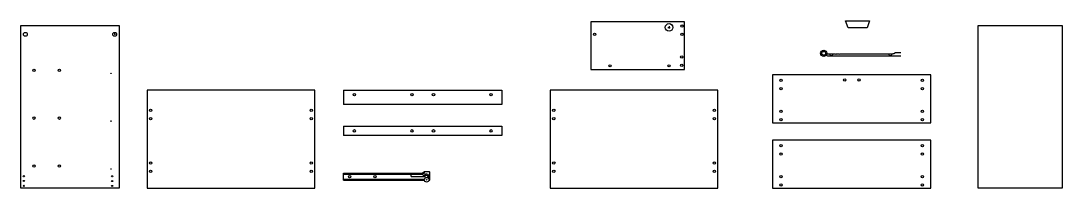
# Model space of a CAD drawing. Header units: millimetres. Extents: x 1322 to 2221, y 2954 to 3652.
# Drawn here: x 1786.5 to 2221, y 3582.3 to 3652.2 of the extents above; entities that cross this region are included whole.
import ezdxf

# ---------------------------------------------------------------- set-up
doc = ezdxf.new("R2010")
doc.units = ezdxf.units.MM
for name, color, linetype in [('IN-FURN', 3, 'Continuous'), ('IN-FURN-STOR', 104, 'Continuous'), ('IN-FURN-WKSF', 4, 'Continuous')]:
    doc.layers.add(name, color=color, linetype=linetype)

msp = doc.modelspace()

# ---------------------------------------------------------------- linework, layer by layer
at = {"layer": 'IN-FURN'}
for p, q in [((2130.65, 3652.18), (2140.65, 3652.18)), ((2131.65, 3649.18), (2130.65, 3652.18)), ((2140.65, 3652.18), (2139.65, 3649.18)), ((2139.65, 3649.18), (2131.65, 3649.18))]:
    msp.add_line(p, q, dxfattribs=at)
at = {"layer": 'IN-FURN-STOR'}
for p, q in [((1786.51, 3650.28), (1827.51, 3650.28)), ((1786.51, 3582.28), (1786.51, 3650.28)), ((1827.51, 3650.28), (1827.51, 3582.28)), ((2024.37, 3651.78), (2024.37, 3631.78)), ((2038.98, 3651.78), (2024.37, 3651.78)), ((2041.36, 3651.78), (2038.98, 3651.78)), ((2063.37, 3651.78), (2041.36, 3651.78)), ((2063.37, 3631.78), (2063.37, 3651.78)), ((2185.98, 3582.28), (2185.98, 3650.28)), ((2185.98, 3650.28), (2220.98, 3650.28)), ((2220.98, 3650.28), (2220.98, 3582.28)), ((2024.37, 3631.78), (2038.98, 3631.78)), ((2038.98, 3631.78), (2041.36, 3631.78)), ((2041.36, 3631.78), (2063.37, 3631.78)), ((2100.18, 3629.56), (2100.18, 3609.56)), ((2166.18, 3629.56), (2100.18, 3629.56)), ((2166.18, 3609.56), (2166.18, 3629.56)), ((1909.16, 3623.28), (1839.16, 3623.28)), ((1839.16, 3623.28), (1839.16, 3582.28)), ((1909.16, 3582.28), (1909.16, 3623.28)), ((1921.18, 3623.28), (1987.18, 3623.28)), ((1921.18, 3623.28), (1921.18, 3617.28)), ((1987.18, 3623.28), (1987.18, 3617.28)), ((2077.38, 3623.28), (2007.38, 3623.28)), ((2007.38, 3623.28), (2007.38, 3582.28)), ((2077.38, 3582.28), (2077.38, 3623.28)), ((1987.18, 3617.28), (1921.18, 3617.28)), ((1921.18, 3608.22), (1987.18, 3608.22)), ((1921.18, 3608.22), (1921.18, 3604.22)), ((1987.18, 3608.22), (1987.18, 3604.22)), ((2100.18, 3609.56), (2166.18, 3609.56)), ((1987.18, 3604.22), (1921.18, 3604.22)), ((2100.18, 3602.28), (2100.18, 3582.28)), ((2166.18, 3602.28), (2100.18, 3602.28)), ((2166.18, 3582.28), (2166.18, 3602.28)), ((1827.51, 3582.28), (1786.51, 3582.28)), ((1789.51, 3582.28), (1788.51, 3582.28)), ((1839.16, 3582.28), (1909.16, 3582.28)), ((2007.38, 3582.28), (2077.38, 3582.28)), ((2100.18, 3582.28), (2166.18, 3582.28)), ((2220.98, 3582.28), (2185.98, 3582.28))]:
    msp.add_line(p, q, dxfattribs=at)
at = {"layer": 'IN-FURN-WKSF'}
for p, q in [((2056.97, 3649.89), (2056.97, 3648.93)), ((1825.87, 3646.53), (1825.47, 3646.53)), ((1825.67, 3646.73), (1825.67, 3646.33)), ((2056.49, 3649.41), (2057.45, 3649.41)), ((2123.03, 3637.49), (2131.24, 3637.49)), ((2123.08, 3638.45), (2126.23, 3638.45)), ((2126.23, 3638.45), (2126.58, 3638.23)), ((2126.58, 3638.23), (2126.69, 3638.23)), ((2126.69, 3638.23), (2126.79, 3638.45)), ((2126.79, 3638.45), (2127.83, 3638.45)), ((2127.83, 3638.45), (2128.18, 3638.23)), ((2128.29, 3638.23), (2128.18, 3638.23)), ((2128.29, 3638.23), (2128.39, 3638.45)), ((2128.39, 3638.45), (2131.24, 3638.45)), ((2131.24, 3638.45), (2133.62, 3638.45)), ((2131.24, 3637.49), (2133.62, 3637.49)), ((2133.62, 3638.45), (2149.23, 3638.45)), ((2133.62, 3637.49), (2153.63, 3637.49)), ((1954.81, 3589.04), (1954.06, 3588.59)), ((1956.98, 3589.07), (1954.91, 3589.07)), ((1954.91, 3588.57), (1954.91, 3589.07)), ((1957.18, 3585.77), (1957.18, 3588.87)), ((1921.18, 3585.57), (1921.18, 3588.57)), ((1921.18, 3588.57), (1953.96, 3588.57)), ((1921.18, 3588.07), (1953.96, 3588.07)), ((1921.18, 3586.07), (1954.86, 3586.07)), ((1921.18, 3585.57), (1954.84, 3585.57)), ((1949.54, 3587.16), (1955.02, 3587.16)), ((1953.96, 3588.07), (1954.48, 3588.57)), ((1954.28, 3587.73), (1954.89, 3587.73)), ((1954.48, 3588.57), (1954.91, 3588.57)), ((1956.32, 3587.11), (1956.32, 3586.66)), ((1956.66, 3587.47), (1956.66, 3586.63)), ((1956.78, 3586.07), (1957.18, 3586.07)), ((1956.79, 3585.57), (1956.98, 3585.57))]:
    msp.add_line(p, q, dxfattribs=at)
msp.add_lwpolyline([(2149.23, 3638.45), (2150.26, 3638.45, 0.110791), (2150.69, 3638.55), (2151.47, 3638.92, -0.110791), (2151.9, 3639.01), (2153.63, 3639.01)], format="xyb", dxfattribs=at)
for centre, radius in [((2056.97, 3649.41), 1.6), ((2062.31, 3649.98), 0.5), ((1788.41, 3646.52), 0.8), ((1825.67, 3646.53), 0.8), ((2025.89, 3646.48), 0.48), ((2062.31, 3646.48), 0.5), ((2062.28, 3637.07), 0.5), ((2121.5, 3638.61), 1.28), ((2121.5, 3638.61), 0.8), ((2124.63, 3637.97), 0.48), ((2149.23, 3637.97), 0.48), ((2032.37, 3633.38), 0.48), ((2056.97, 3633.38), 0.48), ((2062.28, 3633.57), 0.5), ((1792, 3631.53), 0.5), ((1802.59, 3631.53), 0.5), ((1824.15, 3630.28), 0.1), ((2130.27, 3627.46), 0.5), ((2136.27, 3627.46), 0.5), ((2103.72, 3627.31), 0.5), ((2103.72, 3623.81), 0.5), ((2162.69, 3627.31), 0.5), ((2162.69, 3623.81), 0.5), ((1925.68, 3621.28), 0.5), ((1949.68, 3621.28), 0.5), ((1958.68, 3621.28), 0.5), ((1982.68, 3621.28), 0.5), ((1840.66, 3614.78), 0.5), ((1907.66, 3614.78), 0.5), ((2008.88, 3614.78), 0.5), ((2075.88, 3614.78), 0.5), ((2103.66, 3614.4), 0.5), ((2162.66, 3614.4), 0.5), ((1792, 3611.53), 0.5), ((1802.59, 3611.53), 0.5), ((1840.66, 3611.28), 0.5), ((1907.66, 3611.28), 0.5), ((2008.88, 3611.28), 0.5), ((2075.88, 3611.28), 0.5), ((2103.66, 3610.9), 0.5), ((2162.66, 3610.9), 0.5), ((1824.15, 3610.28), 0.1), ((1925.68, 3606.22), 0.5), ((1949.68, 3606.22), 0.5), ((1958.68, 3606.22), 0.5), ((1982.68, 3606.22), 0.5), ((2103.72, 3600.03), 0.5), ((2162.69, 3600.03), 0.5), ((1840.66, 3592.78), 0.5), ((1907.66, 3592.78), 0.5), ((2008.88, 3592.78), 0.5), ((2075.88, 3592.78), 0.5), ((2103.72, 3596.53), 0.5), ((2162.69, 3596.53), 0.5), ((1792, 3591.53), 0.5), ((1802.59, 3591.53), 0.5), ((1824.15, 3590.28), 0.1), ((1840.66, 3589.28), 0.5), ((1907.66, 3589.28), 0.5), ((2008.88, 3589.28), 0.5), ((2075.88, 3589.28), 0.5), ((1787.73, 3587.27), 0.25), ((1787.73, 3585.29), 0.25), ((1824.59, 3587.25), 0.25), ((1824.59, 3585.26), 0.25), ((1923.67, 3587.04), 0.5), ((1934.26, 3587.04), 0.5), ((1955.82, 3585.79), 1), ((1955.82, 3585.79), 0.1), ((2103.66, 3587.12), 0.5), ((2162.66, 3587.12), 0.5), ((1787.73, 3583.24), 0.25), ((1824.59, 3583.22), 0.25), ((2103.66, 3583.62), 0.5), ((2162.66, 3583.62), 0.5)]:
    msp.add_circle(centre, radius, dxfattribs=at)
for centre, radius, start, end in [((2123.19, 3637.96), 0.501, 103.1879, 250.4633), ((1954.91, 3588.87), 0.2, 90, 120.573), ((1956.98, 3588.87), 0.2, 0, 90), ((1949.83, 3587.76), 0.69, 153.2964, 233.7499), ((1949.54, 3587.36), 0.2, 233.7499, 270), ((1953.96, 3588.77), 0.2, 270, 300.573), ((1954.89, 3587.93), 0.2, 270, 326.0726), ((1955.02, 3587.36), 0.2, 270, 335.2582), ((1955.79, 3587.33), 0.883, 12.0184, 146.0726), ((1955.74, 3587.03), 0.587, 11.9728, 155.2582), ((1956.12, 3587.11), 0.2, 0, 11.9728), ((1956.46, 3587.47), 0.2, 0, 12.0184), ((1956.46, 3587.47), 0.2, 0, 12.0184), ((1956.98, 3585.77), 0.2, 270, 0)]:
    msp.add_arc(centre, radius, start, end, dxfattribs=at)

doc.saveas('drawing.dxf')
